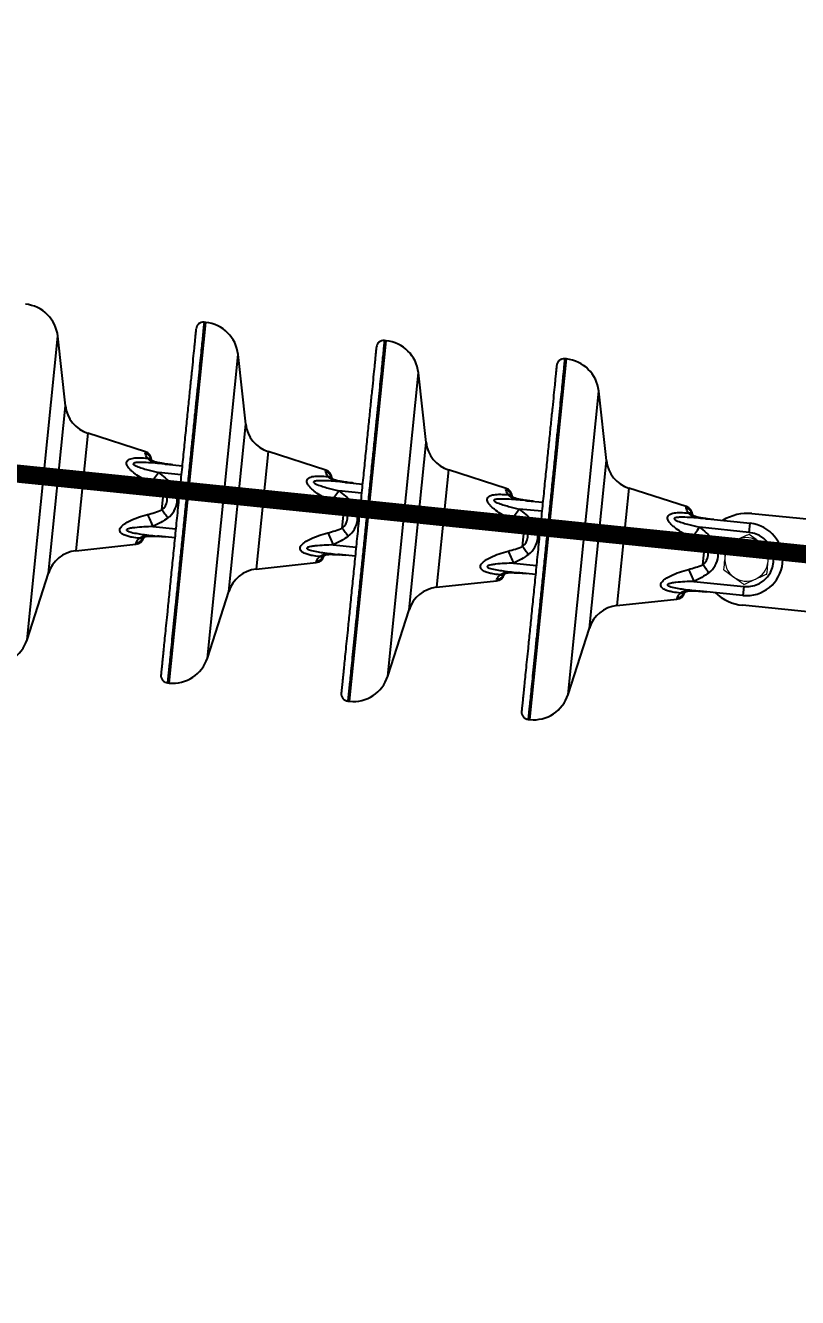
# Model space of a CAD drawing. Header units: millimetres. Extents: x -37020 to 35906, y -101 to 52234.
# Drawn here: x -0.035 to 0.391, y 319.549 to 320.251 of the extents above; entities that cross this region are included whole.
import ezdxf
from ezdxf import colors
from ezdxf.entities.mleader import LeaderData, LeaderLine
from ezdxf.math import Vec2, Vec3

# ---------------------------------------------------------------- set-up
doc = ezdxf.new("R2010")
doc.units = ezdxf.units.MM
doc.header["$PDMODE"] = 35
doc.header["$PDSIZE"] = 1
for name, color, linetype in [('Catenaria', 2, 'Continuous'), ('GE-Cotas', 1, 'Continuous'), ('REFERENCIAS', 1, 'Continuous')]:
    doc.layers.add(name, color=color, linetype=linetype)
doc.styles.add('Romans', font='romans.shx', dxfattribs={"width": 0.8})
doc.styles.get("Standard").update_dxf_attribs({"font": 'arial.ttf'})
doc.dimstyles.get("Standard").update_dxf_attribs({"dimtxt": 0.18, "dimasz": 0.18, "dimexe": 0.18, "dimexo": 0.0625, "dimgap": 0.09, "dimtad": 0, "dimtih": 1, "dimtoh": 1, "dimdec": 4, "dimzin": 0, "dimdsep": 46, "dimtxsty": 'Standard', "dimcen": 0.09, "dimadec": 0, "dimazin": 0, "dimtfac": 1, "dimtdec": 4, "dimtofl": 0, "dimtmove": 0, "dimatfit": 3, "dimfxl": 1, "dimtolj": 1, "dimtzin": 0, "dimarcsym": 0})

# ---------------------------------------------------------------- blocks, each defined once
blk = doc.blocks.new('A$C60C7134E')
at = {"layer": 'Catenaria', "color": 1}
for p, q in [((2.66978, -1.61333), (2.86844, -1.7359)), ((2.64311, -1.65657), (2.84176, -1.77913)), ((2.97659, -1.73359), (2.88822, -1.87683)), ((3.00156, -1.73038), (2.89654, -1.90059)), ((2.97659, -1.73359), (2.94997, -1.76149)), ((3.00235, -1.73087), (3.00156, -1.73038)), ((2.86332, -1.74496), (2.86594, -1.74071)), ((2.86594, -1.74071), (2.88614, -1.75317)), ((2.88681, -1.75946), (2.86332, -1.74496)), ((2.8869, -1.75353), (2.88312, -1.75131)), ((2.88668, -1.75338), (2.88351, -1.75154)), ((2.88691, -1.75351), (2.88616, -1.7531)), ((2.88691, -1.75352), (2.8869, -1.75353)), ((2.88879, -1.75461), (2.8869, -1.75353)), ((2.88882, -1.75457), (2.88691, -1.75351)), ((2.88882, -1.75456), (2.88691, -1.75351)), ((2.88882, -1.75457), (2.88879, -1.75461)), ((2.8995, -1.7548), (2.89918, -1.75532)), ((2.93089, -1.76601), (2.8995, -1.7548)), ((2.94997, -1.76149), (2.90121, -1.84053)), ((2.87834, -1.76559), (2.87274, -1.77467)), ((2.89669, -1.82145), (2.93089, -1.76601)), ((2.84756, -1.77049), (2.84494, -1.77475)), ((2.86514, -1.78721), (2.84494, -1.77475)), ((2.84756, -1.77049), (2.87106, -1.78499)), ((3.08667, -1.78289), (2.98165, -1.9531)), ((3.08746, -1.78338), (3.08667, -1.78289)), ((2.86212, -1.78535), (2.8658, -1.78772)), ((2.8658, -1.78772), (2.86579, -1.78774)), ((2.8658, -1.78772), (2.86762, -1.78894)), ((2.86762, -1.78894), (2.86759, -1.78897)), ((3.0617, -1.7861), (2.97332, -1.92934)), ((3.0617, -1.7861), (3.03508, -1.814)), ((2.87291, -1.7979), (2.87259, -1.79842)), ((2.87259, -1.79842), (2.89669, -1.82145)), ((2.96381, -1.80109), (2.97124, -1.80568)), ((2.972, -1.80604), (2.96822, -1.80381)), ((2.97192, -1.81197), (2.96119, -1.80535)), ((2.97202, -1.80602), (2.97127, -1.80561)), ((2.97201, -1.80603), (2.972, -1.80604)), ((2.9739, -1.80712), (2.972, -1.80604)), ((2.97392, -1.80708), (2.97201, -1.80602)), ((2.97393, -1.80707), (2.97201, -1.80602)), ((2.97392, -1.80708), (2.9739, -1.80712)), ((2.9846, -1.80731), (2.98428, -1.80783)), ((3.016, -1.81852), (2.9846, -1.80731)), ((2.96344, -1.8181), (2.95785, -1.82717)), ((3.03508, -1.814), (2.98631, -1.89303)), ((2.9818, -1.87396), (3.016, -1.81852)), ((2.94543, -1.83088), (2.95616, -1.8375)), ((2.95024, -1.83972), (2.94281, -1.83513)), ((2.94722, -1.83786), (2.95091, -1.84023)), ((3.1468, -1.83861), (3.05843, -1.98185)), ((3.17177, -1.8354), (3.06675, -2.00561)), ((3.1468, -1.83861), (3.12018, -1.86651)), ((3.17256, -1.83589), (3.17177, -1.8354)), ((2.90121, -1.84053), (2.88822, -1.87683)), ((2.95091, -1.84023), (2.9509, -1.84025)), ((2.95091, -1.84023), (2.95272, -1.84144)), ((2.95272, -1.84144), (2.9527, -1.84148)), ((2.95801, -1.85041), (2.95769, -1.85093)), ((2.95769, -1.85093), (2.9818, -1.87396)), ((3.05702, -1.86448), (3.04629, -1.85786)), ((3.04892, -1.8536), (3.05635, -1.85819)), ((3.05711, -1.85855), (3.05333, -1.85632)), ((3.05712, -1.85853), (3.05637, -1.85812)), ((3.05712, -1.85854), (3.05711, -1.85855)), ((3.059, -1.85963), (3.05711, -1.85855)), ((3.05903, -1.85959), (3.05712, -1.85853)), ((3.05903, -1.85958), (3.05712, -1.85853)), ((3.05903, -1.85959), (3.059, -1.85963)), ((3.06971, -1.85982), (3.06939, -1.86034)), ((3.1011, -1.87103), (3.06971, -1.85982)), ((3.12018, -1.86651), (3.07142, -1.94554)), ((3.04855, -1.87061), (3.04295, -1.87968)), ((3.0669, -1.92646), (3.1011, -1.87103)), ((3.03535, -1.89223), (3.02791, -1.88764)), ((3.03054, -1.88339), (3.04127, -1.89001)), ((2.98631, -1.89303), (2.97332, -1.92934)), ((3.03233, -1.89037), (3.03601, -1.89274)), ((3.03601, -1.89274), (3.036, -1.89276)), ((3.03601, -1.89274), (3.03783, -1.89395)), ((3.03783, -1.89395), (3.0378, -1.89399)), ((3.23191, -1.89112), (3.14353, -2.03436)), ((3.23191, -1.89112), (3.20528, -1.91902)), ((2.89654, -1.90059), (2.89734, -1.90108)), ((3.04312, -1.90292), (3.04279, -1.90344)), ((3.04279, -1.90344), (3.0669, -1.92646)), ((3.13402, -1.90611), (3.14145, -1.9107)), ((3.14221, -1.91106), (3.13843, -1.90883)), ((3.14213, -1.91698), (3.13139, -1.91036)), ((3.14222, -1.91104), (3.14147, -1.91063)), ((3.14222, -1.91104), (3.14221, -1.91106)), ((3.14411, -1.91214), (3.14221, -1.91106)), ((3.14413, -1.9121), (3.14222, -1.91104)), ((3.14414, -1.91209), (3.14222, -1.91104)), ((3.14413, -1.9121), (3.14411, -1.91214)), ((3.15481, -1.91233), (3.15449, -1.91285)), ((3.18621, -1.92354), (3.15481, -1.91233)), ((3.13365, -1.92312), (3.12806, -1.93219)), ((3.20528, -1.91902), (3.15652, -1.99805)), ((3.15201, -1.97897), (3.18621, -1.92354)), ((3.11564, -1.9359), (3.12637, -1.94252)), ((3.12045, -1.94474), (3.11302, -1.94015)), ((3.11743, -1.94287), (3.12112, -1.94525)), ((3.07142, -1.94554), (3.05843, -1.98185)), ((3.12112, -1.94525), (3.12111, -1.94527)), ((3.12112, -1.94525), (3.12293, -1.94646)), ((3.12293, -1.94646), (3.1229, -1.9465)), ((2.98165, -1.9531), (2.98244, -1.95359)), ((3.12822, -1.95543), (3.1279, -1.95594)), ((3.1279, -1.95594), (3.15201, -1.97897)), ((3.15652, -1.99805), (3.14353, -2.03436)), ((3.06675, -2.00561), (3.06755, -2.0061))]:
    blk.add_line(p, q, dxfattribs=at)
at = {"layer": 'Catenaria', "color": 1, "flags": 128}
for points in [[(2.87834, -1.76559), (2.87821, -1.76493), (2.87808, -1.76426), (2.87795, -1.76359), (2.87782, -1.76291), (2.87769, -1.76222), (2.87756, -1.76153), (2.87743, -1.76084), (2.87729, -1.76015)], [(2.88672, -1.76675), (2.88673, -1.76588), (2.88674, -1.76499), (2.88675, -1.76409), (2.88676, -1.76318), (2.88678, -1.76226), (2.88679, -1.76133), (2.8868, -1.7604), (2.88681, -1.75946)], [(2.87274, -1.77467), (2.87209, -1.77485), (2.87144, -1.77503), (2.87078, -1.77522), (2.87011, -1.77541), (2.86944, -1.7756), (2.86876, -1.77579), (2.86809, -1.77598), (2.86741, -1.77617)], [(2.87753, -1.78164), (2.87676, -1.78204), (2.87597, -1.78244), (2.87518, -1.78286), (2.87437, -1.78328), (2.87355, -1.7837), (2.87272, -1.78413), (2.87189, -1.78456), (2.87106, -1.78499)], [(2.96344, -1.8181), (2.96332, -1.81744), (2.96319, -1.81677), (2.96306, -1.8161), (2.96293, -1.81541), (2.9628, -1.81473), (2.96266, -1.81404), (2.96253, -1.81335), (2.9624, -1.81266)], [(2.97182, -1.81925), (2.97183, -1.81839), (2.97185, -1.8175), (2.97186, -1.8166), (2.97187, -1.81569), (2.97188, -1.81477), (2.97189, -1.81384), (2.9719, -1.8129), (2.97192, -1.81197)], [(2.95785, -1.82717), (2.9572, -1.82736), (2.95654, -1.82754), (2.95588, -1.82773), (2.95521, -1.82792), (2.95454, -1.82811), (2.95387, -1.8283), (2.95319, -1.82849), (2.95251, -1.82868)], [(2.96263, -1.83415), (2.96186, -1.83455), (2.96108, -1.83495), (2.96028, -1.83537), (2.95947, -1.83579), (2.95865, -1.83621), (2.95783, -1.83664), (2.957, -1.83707), (2.95616, -1.8375)], [(3.04855, -1.87061), (3.04842, -1.86995), (3.04829, -1.86928), (3.04816, -1.86861), (3.04803, -1.86792), (3.0479, -1.86724), (3.04777, -1.86655), (3.04764, -1.86586), (3.0475, -1.86517)], [(3.05693, -1.87176), (3.05694, -1.8709), (3.05695, -1.87001), (3.05696, -1.86911), (3.05697, -1.8682), (3.05699, -1.86728), (3.057, -1.86635), (3.05701, -1.86541), (3.05702, -1.86448)], [(3.04295, -1.87968), (3.0423, -1.87987), (3.04165, -1.88005), (3.04098, -1.88024), (3.04032, -1.88043), (3.03965, -1.88062), (3.03897, -1.88081), (3.0383, -1.881), (3.03762, -1.88119)], [(3.04774, -1.88666), (3.04697, -1.88705), (3.04618, -1.88746), (3.04539, -1.88788), (3.04458, -1.88829), (3.04376, -1.88872), (3.04293, -1.88915), (3.0421, -1.88958), (3.04127, -1.89001)], [(3.13365, -1.92312), (3.13353, -1.92246), (3.1334, -1.92179), (3.13327, -1.92111), (3.13314, -1.92043), (3.133, -1.91975), (3.13287, -1.91906), (3.13274, -1.91837), (3.13261, -1.91768)], [(3.14203, -1.92427), (3.14204, -1.9234), (3.14205, -1.92252), (3.14207, -1.92162), (3.14208, -1.92071), (3.14209, -1.91979), (3.1421, -1.91886), (3.14211, -1.91792), (3.14213, -1.91698)], [(3.12806, -1.93219), (3.12741, -1.93238), (3.12675, -1.93256), (3.12609, -1.93275), (3.12542, -1.93294), (3.12475, -1.93313), (3.12408, -1.93332), (3.1234, -1.93351), (3.12272, -1.9337)], [(3.13284, -1.93917), (3.13207, -1.93956), (3.13129, -1.93997), (3.13049, -1.94038), (3.12968, -1.9408), (3.12886, -1.94123), (3.12804, -1.94166), (3.12721, -1.94208), (3.12637, -1.94252)]]:
    blk.add_lwpolyline(points, dxfattribs=at)
at = {"layer": 'Catenaria', "color": 1}
for centre, radius, start, end in [((2.99106, -1.7474), 0.02, 58.32575, 136.33898), ((2.85544, -1.75773), 0.02, 58.32575, 238.32575), ((2.8551, -1.75752), 0.0254, 20.2691, 58.32575), ((2.85544, -1.75773), 0.015, 58.32575, 238.32575), ((2.88822, -1.74982), 0.00394, 238.18859, 250.44012), ((2.89782, -1.75951), 0.005, 70.34134, 136.75855), ((2.87971, -1.7727), 0.01278, 100.88824, 195.76326), ((2.89441, -1.75941), 0.00318, 51.32997, 104.82166), ((2.89746, -1.75998), 0.00497, 69.7844, 125.47324), ((2.93695, -1.74906), 0.018, 250.34134, 316.33898), ((2.87971, -1.7727), 0.00724, 100.88824, 195.76326), ((2.8551, -1.75752), 0.0254, 238.32575, 276.38241), ((3.07617, -1.79991), 0.02, 58.32575, 136.33898), ((2.86298, -1.79069), 0.00409, 46.43794, 58.23636), ((2.87604, -1.7948), 0.005, 160.66389, 226.31017), ((2.87442, -1.7918), 0.00318, 191.84876, 245.38464), ((2.8763, -1.79427), 0.00497, 170.60077, 226.87706), ((2.97332, -1.80233), 0.00394, 238.18859, 250.44012), ((2.97951, -1.81192), 0.00318, 51.33733, 104.8143), ((2.98292, -1.81202), 0.005, 70.34134, 136.75855), ((2.98256, -1.81249), 0.00497, 69.77946, 125.47073), ((2.96481, -1.82521), 0.01278, 100.88824, 195.76326), ((2.96481, -1.82521), 0.00724, 100.88824, 195.76326), ((3.02205, -1.80157), 0.018, 250.34134, 316.33898), ((2.88426, -1.83446), 0.018, 340.31253, 46.31017), ((3.16127, -1.85242), 0.02, 58.32575, 136.33898), ((2.94809, -1.8432), 0.00409, 46.43794, 58.23636), ((2.96114, -1.84731), 0.005, 160.66389, 226.31017), ((2.95952, -1.84431), 0.00318, 191.85611, 245.37729), ((2.96141, -1.84678), 0.00497, 170.60326, 226.882), ((3.05843, -1.85483), 0.00395, 238.19079, 250.43114), ((3.06802, -1.86453), 0.005, 70.34134, 136.75855), ((3.06767, -1.865), 0.00497, 69.78429, 125.4659), ((3.04992, -1.87772), 0.01278, 100.88824, 195.76326), ((3.06461, -1.86443), 0.00318, 51.3321, 104.81308), ((3.10716, -1.85408), 0.018, 250.34134, 316.33898), ((2.96936, -1.88697), 0.018, 340.31253, 46.31017), ((3.04992, -1.87772), 0.00724, 100.88824, 195.76326), ((2.90705, -1.88357), 0.02, 160.31253, 238.32575), ((3.24638, -1.90493), 0.02, 58.32575, 136.33898), ((3.03319, -1.89571), 0.0041, 46.44688, 58.2342), ((3.04625, -1.89982), 0.005, 160.66389, 226.31017), ((3.04463, -1.89682), 0.00318, 191.85734, 245.3825), ((3.04651, -1.89929), 0.00497, 170.58732, 226.89052), ((3.14353, -1.90734), 0.00395, 238.19743, 250.43128), ((3.14972, -1.91694), 0.00318, 51.34367, 104.8015), ((3.15313, -1.91703), 0.005, 70.34134, 136.75855), ((3.15277, -1.91751), 0.00497, 69.7844, 125.47324), ((3.13502, -1.93023), 0.01278, 100.88824, 195.76326), ((3.13502, -1.93023), 0.00724, 100.88824, 195.76326), ((3.19226, -1.90659), 0.018, 250.34134, 316.33898), ((2.99215, -1.93608), 0.02, 160.31253, 238.32575), ((3.05447, -1.93948), 0.018, 340.31253, 46.31017), ((3.11829, -1.94822), 0.0041, 46.44695, 58.22735), ((3.13135, -1.95233), 0.005, 160.66389, 226.31017), ((3.12973, -1.94933), 0.00318, 191.86898, 245.37086), ((3.13162, -1.9518), 0.00497, 170.60077, 226.87706), ((3.13957, -1.99199), 0.018, 340.31253, 46.31017), ((3.07726, -1.98859), 0.02, 160.31253, 238.32575), ((3.16236, -2.0411), 0.02, 160.31253, 238.32575)]:
    blk.add_arc(centre, radius, start, end, dxfattribs=at)
at = {"layer": 'Catenaria', "color": 1, "linetype": 'Continuous', "lineweight": 15}
for start, end in [(88.32575, 148.32575), (28.32575, 88.32575), (148.32575, 208.32575), (328.32575, 28.32575), (208.32575, 268.32575), (268.32575, 328.32575)]:
    blk.add_arc((2.85544, -1.75773), 0.012, start, end, dxfattribs=at)
at = {"layer": 'Catenaria', "color": 1}
for points, knots in [([(2.94984, -1.81597), (2.95156, -1.81319), (2.955, -1.80762), (2.96011, -1.79934), (2.96511, -1.79123), (2.96997, -1.78335), (2.97464, -1.77579), (2.97906, -1.76862), (2.98321, -1.7619), (2.98703, -1.7557), (2.9905, -1.75008), (2.99357, -1.7451), (2.99623, -1.7408), (2.99843, -1.73722), (3.00018, -1.7344), (3.00142, -1.73238), (3.00221, -1.73111), (3.0023, -1.73095), (3.00235, -1.73087)], [0, 0, 0, 0, 0.062501, 0.125002, 0.187502, 0.249998, 0.312502, 0.375001, 0.4375, 0.500002, 0.5625, 0.625, 0.687499, 0.75, 0.812501, 0.875, 0.9375, 1, 1, 1, 1]), ([(3.00373, -1.73639), (3.00393, -1.73596), (3.00435, -1.73503), (3.0043, -1.7337), (3.00396, -1.73266), (3.00342, -1.7317), (3.00277, -1.7312), (3.00235, -1.73087)], [0, 0, 0, 0, 0.225819, 0.480962, 0.61455, 0.747712, 1, 1, 1, 1]), ([(2.90289, -1.89983), (2.90292, -1.89978), (2.90298, -1.89969), (2.90338, -1.89904), (2.90391, -1.89818), (2.90453, -1.89717), (2.90522, -1.89606), (2.90595, -1.89487), (2.90676, -1.89356), (2.90762, -1.89216), (2.90914, -1.8897), (2.91155, -1.88579), (2.9152, -1.87987), (2.91939, -1.87309), (2.92406, -1.86552), (2.92913, -1.85729), (2.93455, -1.84852), (2.94023, -1.83931), (2.94609, -1.82981), (2.95206, -1.82014), (2.95804, -1.81044), (2.96396, -1.80085), (2.96972, -1.79151), (2.97526, -1.78253), (2.98049, -1.77406), (2.98493, -1.76686), (2.98864, -1.76085), (2.9917, -1.75589), (2.9944, -1.75151), (2.99635, -1.74835), (2.99769, -1.74618), (2.99863, -1.74466), (2.99961, -1.74307), (3.00059, -1.74148), (3.00153, -1.73995), (3.00238, -1.73858), (3.00309, -1.73743), (3.00362, -1.73658), (3.00369, -1.73645), (3.00373, -1.73639)], [0, 0, 0, 0, 0.024016, 0.045698, 0.06504, 0.082041, 0.096699, 0.11173, 0.125156, 0.138769, 0.152574, 0.190147, 0.227898, 0.26563, 0.303377, 0.341131, 0.378865, 0.416606, 0.454362, 0.492102, 0.529836, 0.567591, 0.60534, 0.64307, 0.680819, 0.718572, 0.746883, 0.77519, 0.803453, 0.830291, 0.842957, 0.855124, 0.86929, 0.88744, 0.904839, 0.924797, 0.947314, 0.972383, 1, 1, 1, 1]), ([(2.88681, -1.75946), (2.88834, -1.76013), (2.89139, -1.76149), (2.89526, -1.76303), (2.89803, -1.76394), (2.89944, -1.76426), (2.90013, -1.76432), (2.90049, -1.76429), (2.90067, -1.76422), (2.90078, -1.7641), (2.90081, -1.76397), (2.90077, -1.76375), (2.90045, -1.76318), (2.89915, -1.76192), (2.89685, -1.76016), (2.89236, -1.75706), (2.88873, -1.75479), (2.88614, -1.75317)], [0, 0, 0, 0, 0.146855, 0.294048, 0.367534, 0.404325, 0.422753, 0.430626, 0.438572, 0.443357, 0.44813, 0.454921, 0.467686, 0.512512, 0.62008, 0.728855, 1, 1, 1, 1]), ([(2.89639, -1.75692), (2.89591, -1.75702), (2.89495, -1.75721), (2.89301, -1.75676), (2.89091, -1.75581), (2.88949, -1.75501), (2.88879, -1.75461)], [0, 0, 0, 0, 0.230014, 0.460686, 0.736514, 1, 1, 1, 1]), ([(2.8936, -1.75633), (2.89356, -1.75634), (2.89349, -1.75636), (2.89318, -1.75636), (2.89268, -1.75628), (2.89192, -1.75607), (2.89097, -1.75568), (2.88991, -1.75516), (2.88918, -1.75476), (2.88882, -1.75457)], [0, 0, 0, 0, 0.157039, 0.292415, 0.409982, 0.540033, 0.685607, 0.845057, 1, 1, 1, 1]), ([(2.87729, -1.76015), (2.87886, -1.75992), (2.88202, -1.75945), (2.88521, -1.75946), (2.88681, -1.75946)], [0, 0, 0, 0, 0.497098, 1, 1, 1, 1]), ([(2.89639, -1.75692), (2.89756, -1.75766), (2.89944, -1.75886), (2.90175, -1.76069), (2.90314, -1.76211), (2.904, -1.76336), (2.9044, -1.76437), (2.90439, -1.7652), (2.9041, -1.76592), (2.90365, -1.76642), (2.90259, -1.7671), (2.90143, -1.76745), (2.89939, -1.76781), (2.89636, -1.76796), (2.89179, -1.76764), (2.88841, -1.76704), (2.88672, -1.76675)], [0, 0, 0, 0, 0.134131, 0.216999, 0.299612, 0.343776, 0.387732, 0.429923, 0.446775, 0.483548, 0.505144, 0.577857, 0.594546, 0.69499, 0.847278, 1, 1, 1, 1]), ([(2.8946, -1.75598), (2.89461, -1.75598), (2.89464, -1.75596), (2.89445, -1.75605), (2.89412, -1.75617), (2.89375, -1.75628), (2.89359, -1.75633)], [0, 0, 0, 0, 0.072026, 0.366034, 0.713183, 1, 1, 1, 1]), ([(2.89918, -1.75532), (2.8989, -1.75559), (2.89841, -1.75608), (2.89702, -1.75666), (2.89639, -1.75692)], [0, 0, 0, 0, 0.547145, 1, 1, 1, 1]), ([(2.88672, -1.76675), (2.88533, -1.76649), (2.88256, -1.76597), (2.87975, -1.76572), (2.87834, -1.76559)], [0, 0, 0, 0, 0.499185, 1, 1, 1, 1]), ([(2.87274, -1.77467), (2.87348, -1.77586), (2.87497, -1.77826), (2.87667, -1.78051), (2.87753, -1.78164)], [0, 0, 0, 0, 0.498769, 1, 1, 1, 1]), ([(2.87106, -1.78499), (2.87034, -1.78357), (2.86891, -1.78072), (2.86791, -1.77769), (2.86741, -1.77617)], [0, 0, 0, 0, 0.497897, 1, 1, 1, 1]), ([(2.87753, -1.78164), (2.878, -1.78226), (2.87933, -1.78402), (2.88138, -1.78703), (2.88312, -1.79012), (2.88423, -1.79266), (2.88482, -1.79459), (2.88499, -1.79627), (2.88469, -1.79736), (2.88418, -1.79806), (2.88358, -1.79839), (2.88265, -1.79859), (2.88154, -1.79855), (2.87948, -1.79804), (2.87663, -1.79681), (2.87433, -1.79543), (2.87309, -1.79469)], [0, 0, 0, 0, 0.069456, 0.19624, 0.322717, 0.383476, 0.443991, 0.506117, 0.543534, 0.566285, 0.610442, 0.628788, 0.683444, 0.738423, 0.859922, 1, 1, 1, 1]), ([(2.86212, -1.78536), (2.86244, -1.78555), (2.86368, -1.78631), (2.86488, -1.78715), (2.86577, -1.78777)], [0, 0, 0, 0, 0.255946, 1, 1, 1, 1]), ([(2.86514, -1.78721), (2.86797, -1.78894), (2.87221, -1.79152), (2.87728, -1.79421), (2.87969, -1.79526), (2.88078, -1.79552), (2.88117, -1.79555), (2.8814, -1.79546), (2.88149, -1.79536), (2.88153, -1.79521), (2.88149, -1.79497), (2.88118, -1.7943), (2.88004, -1.79294), (2.87813, -1.79104), (2.87501, -1.78825), (2.87262, -1.78627), (2.87106, -1.78499)], [0, 0, 0, 0, 0.293837, 0.440818, 0.514451, 0.530744, 0.54721, 0.552656, 0.558173, 0.563007, 0.569977, 0.583327, 0.63138, 0.726335, 0.82215, 1, 1, 1, 1]), ([(2.86579, -1.78774), (2.86621, -1.78803), (2.86681, -1.78844), (2.86741, -1.78885), (2.86759, -1.78898)], [0, 0, 0, 0, 0.700334, 1, 1, 1, 1]), ([(2.86759, -1.78898), (2.86765, -1.78901), (2.86809, -1.78931), (2.86885, -1.78986), (2.86979, -1.7906), (2.87051, -1.79127), (2.871, -1.79184), (2.87121, -1.79218), (2.8713, -1.7924), (2.8713, -1.79244), (2.8713, -1.79246)], [0, 0, 0, 0, 0.02585, 0.202288, 0.354335, 0.500094, 0.636098, 0.761281, 0.89458, 1, 1, 1, 1]), ([(2.86762, -1.78894), (2.86844, -1.78949), (2.86991, -1.79048), (2.87179, -1.7921), (2.87282, -1.79352), (2.87302, -1.79437), (2.87309, -1.79469)], [0, 0, 0, 0, 0.326847, 0.583434, 0.841954, 1, 1, 1, 1]), ([(2.98799, -1.95234), (2.98802, -1.95229), (2.98808, -1.9522), (2.98848, -1.95155), (2.98901, -1.95069), (2.98964, -1.94968), (2.99032, -1.94857), (2.99105, -1.94738), (2.99186, -1.94607), (2.99273, -1.94466), (2.99424, -1.94221), (2.99666, -1.9383), (3.00031, -1.93238), (3.0045, -1.92559), (3.00916, -1.91803), (3.01424, -1.9098), (3.01965, -1.90103), (3.02533, -1.89182), (3.0312, -1.88232), (3.03716, -1.87265), (3.04315, -1.86295), (3.04906, -1.85336), (3.05483, -1.84402), (3.06036, -1.83504), (3.06559, -1.82657), (3.07003, -1.81937), (3.07374, -1.81336), (3.0768, -1.8084), (3.07951, -1.80402), (3.08145, -1.80086), (3.08279, -1.79869), (3.08373, -1.79717), (3.08472, -1.79557), (3.0857, -1.79399), (3.08664, -1.79246), (3.08748, -1.79109), (3.08819, -1.78994), (3.08872, -1.78909), (3.0888, -1.78896), (3.08883, -1.7889)], [0, 0, 0, 0, 0.024016, 0.045698, 0.06504, 0.082041, 0.096699, 0.11173, 0.125156, 0.138769, 0.152574, 0.190147, 0.227898, 0.26563, 0.303377, 0.341131, 0.378865, 0.416606, 0.454362, 0.492102, 0.529836, 0.567591, 0.60534, 0.64307, 0.680819, 0.718572, 0.746883, 0.77519, 0.803453, 0.830291, 0.842957, 0.855124, 0.86929, 0.88744, 0.904839, 0.924797, 0.947314, 0.972383, 1, 1, 1, 1]), ([(3.03495, -1.86848), (3.03667, -1.8657), (3.0401, -1.86013), (3.04521, -1.85185), (3.05022, -1.84374), (3.05508, -1.83586), (3.05974, -1.8283), (3.06417, -1.82113), (3.06831, -1.81441), (3.07214, -1.80821), (3.0756, -1.80259), (3.07868, -1.79761), (3.08133, -1.79331), (3.08354, -1.78973), (3.08528, -1.78691), (3.08653, -1.78489), (3.08731, -1.78362), (3.08741, -1.78346), (3.08746, -1.78338)], [0, 0, 0, 0, 0.062501, 0.125002, 0.187502, 0.249998, 0.312502, 0.375001, 0.4375, 0.500002, 0.5625, 0.625, 0.687499, 0.75, 0.812501, 0.875, 0.9375, 1, 1, 1, 1]), ([(3.08883, -1.7889), (3.08903, -1.78847), (3.08945, -1.78754), (3.0894, -1.7862), (3.08906, -1.78517), (3.08852, -1.78421), (3.08788, -1.78371), (3.08746, -1.78338)], [0, 0, 0, 0, 0.225819, 0.480962, 0.61455, 0.747712, 1, 1, 1, 1]), ([(2.8713, -1.79246), (2.87134, -1.79267), (2.87141, -1.79308), (2.87144, -1.79346), (2.87144, -1.7935), (2.87144, -1.79352)], [0, 0, 0, 0, 0.376678, 0.729239, 1, 1, 1, 1]), ([(2.87309, -1.79469), (2.87314, -1.79537), (2.87324, -1.79687), (2.87302, -1.79753), (2.87291, -1.7979)], [0, 0, 0, 0, 0.452887, 1, 1, 1, 1]), ([(2.97192, -1.81197), (2.97344, -1.81264), (2.97649, -1.81399), (2.98037, -1.81554), (2.98314, -1.81644), (2.98455, -1.81677), (2.98524, -1.81683), (2.98559, -1.8168), (2.98578, -1.81673), (2.98588, -1.81661), (2.98592, -1.81648), (2.98587, -1.81626), (2.98555, -1.81569), (2.98425, -1.81443), (2.98195, -1.81267), (2.97747, -1.80956), (2.97384, -1.8073), (2.97124, -1.80568)], [0, 0, 0, 0, 0.146869, 0.294047, 0.367547, 0.404338, 0.422754, 0.430628, 0.438573, 0.443358, 0.448131, 0.454922, 0.467687, 0.512513, 0.620081, 0.728856, 1, 1, 1, 1]), ([(2.9815, -1.80943), (2.98266, -1.81017), (2.98454, -1.81137), (2.98686, -1.8132), (2.98824, -1.81462), (2.9891, -1.81586), (2.9895, -1.81688), (2.9895, -1.81771), (2.9892, -1.81843), (2.98875, -1.81893), (2.9877, -1.81961), (2.98654, -1.81996), (2.9845, -1.82032), (2.98147, -1.82047), (2.9769, -1.82015), (2.97352, -1.81955), (2.97182, -1.81925)], [0, 0, 0, 0, 0.134143, 0.216999, 0.299612, 0.343776, 0.387732, 0.429922, 0.446774, 0.483547, 0.505143, 0.577856, 0.594535, 0.694979, 0.847278, 1, 1, 1, 1]), ([(2.9815, -1.80943), (2.98102, -1.80953), (2.98006, -1.80972), (2.97812, -1.80927), (2.97602, -1.80832), (2.97459, -1.80751), (2.9739, -1.80712)], [0, 0, 0, 0, 0.230026, 0.46071, 0.736552, 1, 1, 1, 1]), ([(2.9787, -1.80884), (2.97867, -1.80885), (2.9786, -1.80886), (2.97829, -1.80887), (2.97778, -1.80879), (2.97703, -1.80858), (2.97608, -1.80819), (2.97501, -1.80767), (2.97428, -1.80727), (2.97392, -1.80708)], [0, 0, 0, 0, 0.157038, 0.292413, 0.409979, 0.54003, 0.685551, 0.845058, 1, 1, 1, 1]), ([(2.97971, -1.80849), (2.97971, -1.80849), (2.97974, -1.80847), (2.97956, -1.80856), (2.97922, -1.80868), (2.97886, -1.80879), (2.9787, -1.80884)], [0, 0, 0, 0, 0.072026, 0.366034, 0.713183, 1, 1, 1, 1]), ([(2.98428, -1.80783), (2.98401, -1.8081), (2.98351, -1.80859), (2.98213, -1.80917), (2.9815, -1.80943)], [0, 0, 0, 0, 0.547149, 1, 1, 1, 1]), ([(2.89734, -1.90108), (2.89738, -1.901), (2.89748, -1.90084), (2.89827, -1.89957), (2.89951, -1.89755), (2.90125, -1.89473), (2.90346, -1.89115), (2.90611, -1.88685), (2.90919, -1.88187), (2.91266, -1.87625), (2.91648, -1.87005), (2.92063, -1.86333), (2.92505, -1.85616), (2.92972, -1.84859), (2.93458, -1.84072), (2.93958, -1.8326), (2.94469, -1.82433), (2.94813, -1.81876), (2.94984, -1.81597)], [0, 0, 0, 0, 0.0625, 0.125, 0.187501, 0.25, 0.312501, 0.375, 0.4375, 0.500002, 0.5625, 0.624999, 0.687503, 0.750001, 0.812503, 0.874998, 0.937499, 1, 1, 1, 1]), ([(2.9624, -1.81266), (2.96397, -1.81243), (2.96712, -1.81196), (2.97031, -1.81197), (2.97192, -1.81197)], [0, 0, 0, 0, 0.497098, 1, 1, 1, 1]), ([(2.97182, -1.81925), (2.97044, -1.819), (2.96766, -1.81848), (2.96485, -1.81823), (2.96344, -1.8181)], [0, 0, 0, 0, 0.499185, 1, 1, 1, 1]), ([(2.95616, -1.8375), (2.95545, -1.83608), (2.95402, -1.83323), (2.95302, -1.8302), (2.95251, -1.82868)], [0, 0, 0, 0, 0.497897, 1, 1, 1, 1]), ([(2.95785, -1.82717), (2.95859, -1.82837), (2.96007, -1.83077), (2.96178, -1.83302), (2.96263, -1.83415)], [0, 0, 0, 0, 0.498769, 1, 1, 1, 1]), ([(2.94723, -1.83786), (2.94754, -1.83806), (2.94879, -1.83882), (2.94999, -1.83966), (2.95088, -1.84028)], [0, 0, 0, 0, 0.255946, 1, 1, 1, 1]), ([(2.95024, -1.83972), (2.95307, -1.84144), (2.95732, -1.84403), (2.96238, -1.84672), (2.9648, -1.84777), (2.96588, -1.84803), (2.96628, -1.84806), (2.96651, -1.84797), (2.9666, -1.84787), (2.96663, -1.84772), (2.9666, -1.84747), (2.96628, -1.84681), (2.96515, -1.84545), (2.96323, -1.84355), (2.96012, -1.84076), (2.95772, -1.83878), (2.95616, -1.8375)], [0, 0, 0, 0, 0.293836, 0.440817, 0.51445, 0.530742, 0.547208, 0.552655, 0.558171, 0.563005, 0.569967, 0.583329, 0.631381, 0.726336, 0.822151, 1, 1, 1, 1]), ([(2.96263, -1.83415), (2.9631, -1.83477), (2.96443, -1.83653), (2.96648, -1.83954), (2.96822, -1.84263), (2.96933, -1.84517), (2.96992, -1.8471), (2.97009, -1.84878), (2.96979, -1.84987), (2.96929, -1.85057), (2.96868, -1.8509), (2.96775, -1.8511), (2.96664, -1.85106), (2.96459, -1.85055), (2.96174, -1.84932), (2.95943, -1.84794), (2.9582, -1.8472)], [0, 0, 0, 0, 0.069455, 0.196239, 0.322716, 0.383486, 0.44399, 0.506115, 0.543535, 0.566287, 0.610444, 0.62879, 0.683445, 0.738425, 0.859922, 1, 1, 1, 1]), ([(3.12005, -1.92099), (3.12177, -1.91821), (3.12521, -1.91264), (3.13031, -1.90436), (3.13532, -1.89625), (3.14018, -1.88837), (3.14485, -1.88081), (3.14927, -1.87363), (3.15342, -1.86692), (3.15724, -1.86072), (3.16071, -1.8551), (3.16378, -1.85012), (3.16644, -1.84582), (3.16864, -1.84224), (3.17038, -1.83942), (3.17163, -1.8374), (3.17242, -1.83612), (3.17251, -1.83597), (3.17256, -1.83589)], [0, 0, 0, 0, 0.062501, 0.125002, 0.187502, 0.249998, 0.312502, 0.375001, 0.4375, 0.500002, 0.5625, 0.625, 0.687499, 0.75, 0.812501, 0.875, 0.9375, 1, 1, 1, 1]), ([(3.17394, -1.84141), (3.17414, -1.84097), (3.17456, -1.84005), (3.17451, -1.83871), (3.17417, -1.83768), (3.17363, -1.83672), (3.17298, -1.83622), (3.17256, -1.83589)], [0, 0, 0, 0, 0.2258132, 0.4809085, 0.6144932, 0.7477184, 1, 1, 1, 1]), ([(2.9509, -1.84025), (2.95132, -1.84054), (2.95192, -1.84094), (2.95251, -1.84136), (2.95269, -1.84149)], [0, 0, 0, 0, 0.700334, 1, 1, 1, 1]), ([(2.9527, -1.84149), (2.95275, -1.84152), (2.95319, -1.84182), (2.95395, -1.84237), (2.9549, -1.84311), (2.95562, -1.84378), (2.9561, -1.84435), (2.95631, -1.84469), (2.9564, -1.84491), (2.9564, -1.84495), (2.9564, -1.84497)], [0, 0, 0, 0, 0.025849, 0.202344, 0.354388, 0.500095, 0.636096, 0.761278, 0.894586, 1, 1, 1, 1]), ([(2.95272, -1.84144), (2.95355, -1.842), (2.95502, -1.84299), (2.9569, -1.84461), (2.95792, -1.84603), (2.95812, -1.84688), (2.9582, -1.8472)], [0, 0, 0, 0, 0.326811, 0.583412, 0.841945, 1, 1, 1, 1]), ([(2.95641, -1.84497), (2.95645, -1.84518), (2.95651, -1.84558), (2.95655, -1.84597), (2.95655, -1.84601), (2.95655, -1.84603)], [0, 0, 0, 0, 0.376665, 0.729249, 1, 1, 1, 1]), ([(3.0731, -2.00485), (3.07313, -2.0048), (3.07319, -2.0047), (3.07359, -2.00406), (3.07412, -2.0032), (3.07474, -2.00219), (3.07543, -2.00107), (3.07616, -1.99989), (3.07697, -1.99858), (3.07783, -1.99717), (3.07935, -1.99472), (3.08176, -1.99081), (3.08541, -1.98489), (3.0896, -1.9781), (3.09427, -1.97054), (3.09934, -1.96231), (3.10476, -1.95353), (3.11044, -1.94433), (3.1163, -1.93482), (3.12227, -1.92516), (3.12825, -1.91546), (3.13417, -1.90587), (3.13993, -1.89652), (3.14547, -1.88755), (3.1507, -1.87908), (3.15514, -1.87188), (3.15885, -1.86587), (3.16191, -1.86091), (3.16461, -1.85653), (3.16656, -1.85337), (3.1679, -1.8512), (3.16884, -1.84968), (3.16982, -1.84808), (3.1708, -1.84649), (3.17174, -1.84497), (3.17259, -1.8436), (3.1733, -1.84245), (3.17382, -1.84159), (3.1739, -1.84147), (3.17394, -1.84141)], [0, 0, 0, 0, 0.024016, 0.045698, 0.06504, 0.082041, 0.096699, 0.11173, 0.125156, 0.138769, 0.152574, 0.190147, 0.227898, 0.26563, 0.303377, 0.341131, 0.378865, 0.416606, 0.454362, 0.492102, 0.529836, 0.567591, 0.60534, 0.64307, 0.680819, 0.718572, 0.746883, 0.77519, 0.803453, 0.830291, 0.842957, 0.855124, 0.86929, 0.88744, 0.904839, 0.924797, 0.947314, 0.972383, 1, 1, 1, 1]), ([(2.9582, -1.8472), (2.95824, -1.84788), (2.95834, -1.84938), (2.95813, -1.85004), (2.95801, -1.85041)], [0, 0, 0, 0, 0.452884, 1, 1, 1, 1]), ([(3.05702, -1.86448), (3.05855, -1.86515), (3.0616, -1.8665), (3.06547, -1.86804), (3.06824, -1.86895), (3.06965, -1.86928), (3.07034, -1.86934), (3.07069, -1.86931), (3.07088, -1.86924), (3.07099, -1.86912), (3.07102, -1.86899), (3.07098, -1.86877), (3.07065, -1.8682), (3.06936, -1.86694), (3.06706, -1.86518), (3.06257, -1.86207), (3.05894, -1.8598), (3.05635, -1.85819)], [0, 0, 0, 0, 0.146867, 0.294044, 0.367543, 0.404333, 0.422761, 0.430635, 0.43858, 0.443363, 0.448136, 0.454927, 0.467691, 0.512504, 0.620085, 0.728859, 1, 1, 1, 1]), ([(3.0666, -1.86194), (3.06612, -1.86204), (3.06516, -1.86223), (3.06322, -1.86177), (3.06112, -1.86083), (3.0597, -1.86002), (3.059, -1.85963)], [0, 0, 0, 0, 0.230049, 0.460726, 0.73656, 1, 1, 1, 1]), ([(3.06381, -1.86134), (3.06377, -1.86135), (3.0637, -1.86137), (3.06339, -1.86138), (3.06288, -1.8613), (3.06213, -1.86109), (3.06118, -1.8607), (3.06012, -1.86018), (3.05939, -1.85978), (3.05903, -1.85959)], [0, 0, 0, 0, 0.157037, 0.29241, 0.409975, 0.539982, 0.685554, 0.845059, 1, 1, 1, 1]), ([(3.0475, -1.86517), (3.04907, -1.86494), (3.05223, -1.86447), (3.05542, -1.86447), (3.05702, -1.86448)], [0, 0, 0, 0, 0.497098, 1, 1, 1, 1]), ([(3.0666, -1.86194), (3.06777, -1.86268), (3.06965, -1.86388), (3.07196, -1.86571), (3.07335, -1.86713), (3.0742, -1.86837), (3.07461, -1.86939), (3.0746, -1.87022), (3.0743, -1.87093), (3.07386, -1.87144), (3.0728, -1.87212), (3.07164, -1.87247), (3.0696, -1.87283), (3.06657, -1.87298), (3.062, -1.87266), (3.05862, -1.87206), (3.05693, -1.87176)], [0, 0, 0, 0, 0.134133, 0.217003, 0.299606, 0.343771, 0.387728, 0.429919, 0.446772, 0.483543, 0.505145, 0.577859, 0.594538, 0.694985, 0.847275, 1, 1, 1, 1]), ([(3.06481, -1.861), (3.06482, -1.861), (3.06485, -1.86098), (3.06466, -1.86107), (3.06432, -1.86119), (3.06396, -1.8613), (3.0638, -1.86135)], [0, 0, 0, 0, 0.07203, 0.366056, 0.713225, 1, 1, 1, 1]), ([(3.06939, -1.86034), (3.06911, -1.8606), (3.06861, -1.86109), (3.06723, -1.86168), (3.0666, -1.86194)], [0, 0, 0, 0, 0.547145, 1, 1, 1, 1]), ([(2.98244, -1.95359), (2.98249, -1.95351), (2.98259, -1.95335), (2.98337, -1.95208), (2.98462, -1.95006), (2.98636, -1.94724), (2.98857, -1.94366), (2.99122, -1.93936), (2.99429, -1.93438), (2.99776, -1.92876), (3.00158, -1.92256), (3.00573, -1.91584), (3.01016, -1.90867), (3.01482, -1.9011), (3.01968, -1.89323), (3.02469, -1.88511), (3.02979, -1.87684), (3.03323, -1.87127), (3.03495, -1.86848)], [0, 0, 0, 0, 0.0625, 0.125, 0.187501, 0.25, 0.312501, 0.375, 0.4375, 0.500002, 0.5625, 0.624999, 0.687503, 0.750001, 0.812503, 0.874998, 0.937499, 1, 1, 1, 1]), ([(3.05693, -1.87176), (3.05554, -1.87151), (3.05277, -1.87099), (3.04996, -1.87074), (3.04855, -1.87061)], [0, 0, 0, 0, 0.499236, 1, 1, 1, 1]), ([(3.04127, -1.89001), (3.04055, -1.88859), (3.03912, -1.88574), (3.03812, -1.88271), (3.03762, -1.88119)], [0, 0, 0, 0, 0.497897, 1, 1, 1, 1]), ([(3.04295, -1.87968), (3.04369, -1.88088), (3.04518, -1.88328), (3.04688, -1.88553), (3.04774, -1.88666)], [0, 0, 0, 0, 0.498718, 1, 1, 1, 1]), ([(3.04774, -1.88666), (3.04821, -1.88728), (3.04954, -1.88904), (3.05159, -1.89205), (3.05333, -1.89514), (3.05444, -1.89768), (3.05503, -1.8996), (3.0552, -1.90129), (3.0549, -1.90238), (3.05439, -1.90308), (3.05379, -1.90341), (3.05286, -1.90361), (3.05175, -1.90357), (3.04969, -1.90306), (3.04684, -1.90183), (3.04454, -1.90045), (3.0433, -1.89971)], [0, 0, 0, 0, 0.069444, 0.19623, 0.32271, 0.383481, 0.443986, 0.506113, 0.543534, 0.566286, 0.610448, 0.628794, 0.683451, 0.738432, 0.859932, 1, 1, 1, 1]), ([(3.03233, -1.89037), (3.03265, -1.89057), (3.03389, -1.89133), (3.03509, -1.89217), (3.03598, -1.89279)], [0, 0, 0, 0, 0.255946, 1, 1, 1, 1]), ([(3.03535, -1.89223), (3.03818, -1.89395), (3.04242, -1.89654), (3.04749, -1.89922), (3.0499, -1.90028), (3.05099, -1.90054), (3.05138, -1.90057), (3.05161, -1.90048), (3.0517, -1.90038), (3.05174, -1.90023), (3.0517, -1.89998), (3.05139, -1.89932), (3.05025, -1.89796), (3.04834, -1.89606), (3.04522, -1.89326), (3.04283, -1.89129), (3.04127, -1.89001)], [0, 0, 0, 0, 0.293834, 0.440814, 0.514447, 0.530752, 0.547217, 0.552657, 0.558173, 0.563008, 0.56997, 0.583331, 0.631384, 0.726338, 0.822152, 1, 1, 1, 1]), ([(3.036, -1.89276), (3.03642, -1.89305), (3.03702, -1.89345), (3.03762, -1.89387), (3.0378, -1.894)], [0, 0, 0, 0, 0.700487, 1, 1, 1, 1]), ([(3.0378, -1.89399), (3.03786, -1.89403), (3.0383, -1.89433), (3.03905, -1.89488), (3.04, -1.89562), (3.04072, -1.89629), (3.04121, -1.89686), (3.04142, -1.8972), (3.04151, -1.89742), (3.04151, -1.89746), (3.04151, -1.89748)], [0, 0, 0, 0, 0.025849, 0.202342, 0.354384, 0.500139, 0.6361, 0.761281, 0.894587, 1, 1, 1, 1]), ([(3.03783, -1.89395), (3.03865, -1.89451), (3.04012, -1.8955), (3.042, -1.89712), (3.04303, -1.89854), (3.04323, -1.89939), (3.0433, -1.89971)], [0, 0, 0, 0, 0.326799, 0.58344, 0.841924, 1, 1, 1, 1]), ([(2.89734, -1.90108), (2.89782, -1.90131), (2.89856, -1.90166), (2.89965, -1.90171), (2.90073, -1.90155), (2.90195, -1.90099), (2.90259, -1.9002), (2.90289, -1.89983)], [0, 0, 0, 0, 0.2523192, 0.3854252, 0.5191279, 0.7743023, 1, 1, 1, 1]), ([(3.04151, -1.89748), (3.04155, -1.89769), (3.04162, -1.89809), (3.04165, -1.89848), (3.04165, -1.89852), (3.04165, -1.89854)], [0, 0, 0, 0, 0.376665, 0.729249, 1, 1, 1, 1]), ([(3.0433, -1.89971), (3.04335, -1.90039), (3.04345, -1.90189), (3.04323, -1.90255), (3.04312, -1.90292)], [0, 0, 0, 0, 0.452887, 1, 1, 1, 1]), ([(3.14213, -1.91698), (3.14365, -1.91766), (3.1467, -1.91901), (3.15058, -1.92055), (3.15335, -1.92146), (3.15475, -1.92179), (3.15545, -1.92185), (3.1558, -1.92181), (3.15599, -1.92174), (3.15609, -1.92163), (3.15613, -1.92149), (3.15608, -1.92127), (3.15576, -1.92071), (3.15446, -1.91945), (3.15216, -1.91769), (3.14768, -1.91458), (3.14405, -1.91231), (3.14145, -1.9107)], [0, 0, 0, 0, 0.146869, 0.294047, 0.367546, 0.404337, 0.422765, 0.430639, 0.438584, 0.443369, 0.448145, 0.454936, 0.4677, 0.512514, 0.620095, 0.72887, 1, 1, 1, 1]), ([(3.15171, -1.91445), (3.15287, -1.91519), (3.15475, -1.91639), (3.15707, -1.91822), (3.15845, -1.91963), (3.15931, -1.92088), (3.15971, -1.9219), (3.15971, -1.92273), (3.15941, -1.92344), (3.15896, -1.92395), (3.15791, -1.92463), (3.15675, -1.92498), (3.15471, -1.92534), (3.15168, -1.92549), (3.1471, -1.92517), (3.14373, -1.92457), (3.14203, -1.92427)], [0, 0, 0, 0, 0.134132, 0.217001, 0.299603, 0.343778, 0.387734, 0.42992, 0.446772, 0.483543, 0.50514, 0.577854, 0.594543, 0.694988, 0.847277, 1, 1, 1, 1]), ([(3.15171, -1.91445), (3.15123, -1.91455), (3.15027, -1.91474), (3.14833, -1.91428), (3.14622, -1.91333), (3.1448, -1.91253), (3.14411, -1.91214)], [0, 0, 0, 0, 0.2300162, 0.4607329, 0.7365637, 1, 1, 1, 1]), ([(3.14891, -1.91385), (3.14888, -1.91386), (3.14881, -1.91388), (3.1485, -1.91389), (3.14799, -1.91381), (3.14724, -1.91359), (3.14629, -1.91321), (3.14522, -1.91269), (3.14449, -1.91229), (3.14413, -1.9121)], [0, 0, 0, 0, 0.157037, 0.29241, 0.409975, 0.539982, 0.685554, 0.845059, 1, 1, 1, 1]), ([(3.14992, -1.91351), (3.14992, -1.9135), (3.14995, -1.91349), (3.14977, -1.91357), (3.14943, -1.9137), (3.14907, -1.91381), (3.14891, -1.91385)], [0, 0, 0, 0, 0.072029, 0.366049, 0.713172, 1, 1, 1, 1]), ([(3.15449, -1.91285), (3.15422, -1.91311), (3.15372, -1.9136), (3.15234, -1.91419), (3.15171, -1.91445)], [0, 0, 0, 0, 0.547145, 1, 1, 1, 1]), ([(3.06755, -2.0061), (3.06759, -2.00602), (3.06769, -2.00586), (3.06848, -2.00459), (3.06972, -2.00257), (3.07146, -1.99975), (3.07367, -1.99617), (3.07632, -1.99187), (3.0794, -1.98689), (3.08286, -1.98127), (3.08669, -1.97507), (3.09083, -1.96835), (3.09526, -1.96117), (3.09993, -1.95361), (3.10479, -1.94574), (3.10979, -1.93762), (3.1149, -1.92935), (3.11834, -1.92378), (3.12005, -1.92099)], [0, 0, 0, 0, 0.0625, 0.125, 0.187501, 0.25, 0.312501, 0.375, 0.4375, 0.500002, 0.5625, 0.624999, 0.687503, 0.750001, 0.812503, 0.874998, 0.937499, 1, 1, 1, 1]), ([(3.13261, -1.91768), (3.13418, -1.91745), (3.13733, -1.91698), (3.14052, -1.91698), (3.14213, -1.91698)], [0, 0, 0, 0, 0.497098, 1, 1, 1, 1]), ([(3.14203, -1.92427), (3.14065, -1.92401), (3.13787, -1.9235), (3.13506, -1.92325), (3.13365, -1.92312)], [0, 0, 0, 0, 0.499236, 1, 1, 1, 1]), ([(3.12637, -1.94252), (3.12566, -1.9411), (3.12422, -1.93825), (3.12323, -1.93522), (3.12272, -1.9337)], [0, 0, 0, 0, 0.497897, 1, 1, 1, 1]), ([(3.12806, -1.93219), (3.1288, -1.93339), (3.13028, -1.93579), (3.13199, -1.93804), (3.13284, -1.93917)], [0, 0, 0, 0, 0.498769, 1, 1, 1, 1]), ([(3.11743, -1.94288), (3.11775, -1.94308), (3.119, -1.94384), (3.1202, -1.94467), (3.12109, -1.94529)], [0, 0, 0, 0, 0.255946, 1, 1, 1, 1]), ([(3.12045, -1.94474), (3.12328, -1.94646), (3.12753, -1.94905), (3.13259, -1.95173), (3.13501, -1.95279), (3.13609, -1.95305), (3.13649, -1.95307), (3.13672, -1.95299), (3.13681, -1.95289), (3.13684, -1.95274), (3.13681, -1.95249), (3.13649, -1.95183), (3.13536, -1.95047), (3.13344, -1.94857), (3.13033, -1.94577), (3.12793, -1.9438), (3.12637, -1.94252)], [0, 0, 0, 0, 0.293823, 0.440804, 0.514437, 0.530742, 0.547208, 0.552648, 0.558166, 0.563004, 0.569966, 0.583327, 0.63138, 0.726335, 0.822151, 1, 1, 1, 1]), ([(3.13284, -1.93917), (3.13331, -1.93979), (3.13464, -1.94155), (3.13669, -1.94456), (3.13843, -1.94765), (3.13954, -1.95019), (3.14013, -1.95211), (3.1403, -1.9538), (3.14, -1.95489), (3.1395, -1.95559), (3.13889, -1.95592), (3.13796, -1.95612), (3.13685, -1.95607), (3.13479, -1.95556), (3.13195, -1.95434), (3.12964, -1.95296), (3.12841, -1.95222)], [0, 0, 0, 0, 0.069456, 0.196228, 0.322706, 0.383476, 0.443991, 0.506118, 0.543535, 0.566287, 0.610444, 0.628789, 0.683455, 0.738435, 0.859934, 1, 1, 1, 1]), ([(3.12111, -1.94527), (3.12153, -1.94555), (3.12213, -1.94596), (3.12272, -1.94638), (3.1229, -1.9465)], [0, 0, 0, 0, 0.700487, 1, 1, 1, 1]), ([(3.1229, -1.9465), (3.12296, -1.94654), (3.1234, -1.94684), (3.12416, -1.94739), (3.12511, -1.94813), (3.12583, -1.9488), (3.12631, -1.94937), (3.12652, -1.94971), (3.12661, -1.94992), (3.12661, -1.94997), (3.12661, -1.94999)], [0, 0, 0, 0, 0.025908, 0.202339, 0.354379, 0.500131, 0.636129, 0.761285, 0.894589, 1, 1, 1, 1]), ([(3.12293, -1.94646), (3.12376, -1.94702), (3.12523, -1.94801), (3.12711, -1.94963), (3.12813, -1.95105), (3.12833, -1.9519), (3.12841, -1.95222)], [0, 0, 0, 0, 0.326799, 0.58344, 0.841924, 1, 1, 1, 1]), ([(3.12662, -1.94998), (3.12665, -1.9502), (3.12672, -1.9506), (3.12676, -1.95099), (3.12676, -1.95103), (3.12676, -1.95105)], [0, 0, 0, 0, 0.376712, 0.729254, 1, 1, 1, 1]), ([(2.98244, -1.95359), (2.98292, -1.95382), (2.98366, -1.95417), (2.98476, -1.95422), (2.98584, -1.95406), (2.98706, -1.9535), (2.98769, -1.95271), (2.98799, -1.95234)], [0, 0, 0, 0, 0.2523192, 0.3854252, 0.5191279, 0.7743023, 1, 1, 1, 1]), ([(3.12841, -1.95222), (3.12845, -1.9529), (3.12855, -1.9544), (3.12834, -1.95506), (3.12822, -1.95543)], [0, 0, 0, 0, 0.452887, 1, 1, 1, 1]), ([(3.06755, -2.0061), (3.06803, -2.00633), (3.06876, -2.00668), (3.06986, -2.00673), (3.07094, -2.00657), (3.07216, -2.00601), (3.0728, -2.00522), (3.0731, -2.00485)], [0, 0, 0, 0, 0.252313, 0.385482, 0.519181, 0.774308, 1, 1, 1, 1])]:
    blk.add_open_spline(points, degree=3, knots=knots, dxfattribs=at)
at = {"layer": 'Catenaria', "color": 1, "linetype": 'Continuous', "lineweight": 15}
for points, knots in [([(2.84886, -1.74553), (2.84794, -1.74702), (2.84674, -1.74897), (2.84551, -1.75096), (2.84523, -1.75143)], [0, 0, 0, 0, 0.767675, 1, 1, 1, 1]), ([(2.85579, -1.74573), (2.85563, -1.74573), (2.85438, -1.74569), (2.85204, -1.74562), (2.84993, -1.74556), (2.84886, -1.74553)], [0, 0, 0, 0, 0.0700826, 0.5307907, 1, 1, 1, 1]), ([(2.86271, -1.74593), (2.86159, -1.7459), (2.85932, -1.74584), (2.85697, -1.74577), (2.85579, -1.74573)], [0, 0, 0, 0, 0.495477, 1, 1, 1, 1]), ([(2.866, -1.75203), (2.86592, -1.75189), (2.86534, -1.75079), (2.86422, -1.74873), (2.86322, -1.74687), (2.86271, -1.74593)], [0, 0, 0, 0, 0.0701457, 0.5308136, 1, 1, 1, 1]), ([(2.84523, -1.75143), (2.84474, -1.75221), (2.84377, -1.75378), (2.84256, -1.75575), (2.84184, -1.75692), (2.84159, -1.75732)], [0, 0, 0, 0, 0.3913226, 0.7885467, 1, 1, 1, 1]), ([(2.86929, -1.75813), (2.86876, -1.75714), (2.86768, -1.75514), (2.86656, -1.75308), (2.866, -1.75203)], [0, 0, 0, 0, 0.495444, 1, 1, 1, 1]), ([(2.84159, -1.75732), (2.84212, -1.75831), (2.8432, -1.76031), (2.84431, -1.76238), (2.84488, -1.76342)], [0, 0, 0, 0, 0.495444, 1, 1, 1, 1]), ([(2.86565, -1.76403), (2.86594, -1.76356), (2.86717, -1.76157), (2.86837, -1.75962), (2.86929, -1.75813)], [0, 0, 0, 0, 0.232325, 1, 1, 1, 1]), ([(2.84488, -1.76342), (2.84495, -1.76357), (2.84554, -1.76466), (2.84666, -1.76672), (2.84766, -1.76858), (2.84816, -1.76952)], [0, 0, 0, 0, 0.0700826, 0.5307907, 1, 1, 1, 1]), ([(2.86201, -1.76992), (2.86226, -1.76952), (2.86298, -1.76836), (2.86419, -1.76639), (2.86516, -1.76482), (2.86565, -1.76403)], [0, 0, 0, 0, 0.211454, 0.603081, 1, 1, 1, 1]), ([(2.84816, -1.76952), (2.84929, -1.76955), (2.85156, -1.76962), (2.8539, -1.76969), (2.85509, -1.76972)], [0, 0, 0, 0, 0.495386, 1, 1, 1, 1]), ([(2.85509, -1.76972), (2.85525, -1.76973), (2.8565, -1.76976), (2.85884, -1.76983), (2.86095, -1.76989), (2.86201, -1.76992)], [0, 0, 0, 0, 0.0700826, 0.5307907, 1, 1, 1, 1])]:
    blk.add_open_spline(points, degree=3, knots=knots, dxfattribs=at)
blk = doc.blocks.new('*D249')
at = {"layer": 'Defpoints', "color": 0, "transparency": 16777216}
for p in [(-13.0402, 322.00375), (8.28247, 319.82484), (8.25644, 319.57008)]:
    blk.add_point(p, dxfattribs=at)
at = {"layer": 'Catenaria', "color": 3, "linetype": 'Continuous', "transparency": 16777216, "insert": (-1.86939, 320.98177), "char_height": 0.5, "attachment_point": 5, "rotation": 354.16534, "style": 'Romans'}
blk.add_mtext('\\A1;21.43', dxfattribs=at)
blk = doc.blocks.new('COORDENADAS 4.4')
at = {"layer": 'GE-Cotas', "color": 3, "ltscale": 4, "style": 'Romans', "width": 0.8}
for tag, p in [('COORDENADASX', (-19.4042, 8.0195)), ('COORDENADASY', (-19.4042, 5.5181))]:
    blk.add_attdef(tag, p, '', height=2, dxfattribs=at)
at = {"layer": 'GE-Cotas', "color": 2, "ltscale": 4}
ml = blk.add_multileader_mtext('Standard', dxfattribs=at)
ml.set_content('', color=2)
ml.set_leader_properties()
ml.build(insert=Vec2(0, 0))
ml.multileader.update_dxf_attribs({"text_right_attachment_type": 6, "dogleg_length": 0.36, "arrow_head_size": 3})
ctx = ml.context
ctx.base_point, ctx.arrow_head_size = Vec3(-20.826, 7.0195), 3
ctx.right_attachment, ctx.text_align_type = 6, 2
notes = []
notes.append((ctx, [(0, (1, 1, 0), (-5.7, 4.2195), (-1, 0), 11.1259, [(0, [(0, 0)], 0, [])])]))
ctx.mtext.insert, ctx.mtext.alignment, ctx.mtext.flow_direction = Vec3(-18.826, 9.0195), 3, 5
for ctx, leaders in notes:
    for number, flags, end, landing, length, lines in leaders:
        leader = LeaderData()
        leader.index, (leader.has_last_leader_line, leader.has_dogleg_vector, leader.attachment_direction) = number, flags
        leader.last_leader_point, leader.dogleg_vector, leader.dogleg_length = Vec3(end), Vec3(landing), length
        for number, points, colour, breaks in lines:
            line = LeaderLine()
            line.index, line.vertices, line.color, line.breaks = number, Vec3.list(points), colors.encode_raw_color(colour), breaks
            leader.lines.append(line)
        ctx.leaders.append(leader)

msp = doc.modelspace()

# ---------------------------------------------------------------- linework, layer by layer
at = {"layer": 'Catenaria', "linetype": 'Continuous', "const_width": 0.01, "elevation": -11.48}
msp.add_lwpolyline([(-83.14487, 328.4957), (-17.62343, 321.80023), (3.69923, 319.62132)], dxfattribs=at)

# ---------------------------------------------------------------- block references
at = {"layer": 'Catenaria', "color": 52, "ltscale": 0.1, "true_color": 0xc8c92d, "rotation": 205.8865070899042}
msp.add_blockref('A$C60C7134E', (3.69923, 319.62132, -11.48), dxfattribs=at)
at = {"layer": 'REFERENCIAS', "ltscale": 0.1, "xscale": -0.6599999999999682, "yscale": 0.6599999999999966, "zscale": 0.6600000000000001, "rotation": 180}
msp.add_blockref('COORDENADAS 4.4', (3.69923, 319.62132, -11.48), dxfattribs=at)

# ---------------------------------------------------------------- dimensions: what is measured, and where the dimension line sits
at = {"layer": 'Catenaria', "linetype": 'Continuous'}
dim = msp.add_linear_dim(base=(8.25644, 319.57008), p1=(-13.0402, 322.00375), p2=(8.28247, 319.82484, -11.48), angle=354.16534, dimstyle='Standard', override={"dimscale": 0.1, "dimtxt": 5, "dimasz": 2.5, "dimexe": 1, "dimexo": 1, "dimgap": 1.25, "dimtad": 1, "dimtih": 0, "dimtoh": 0, "dimdec": 2, "dimzin": 1, "dimtxsty": 'Romans', "dimcen": 1, "dimse1": 1, "dimse2": 1, "dimsd1": 1, "dimsd2": 1, "dimclrd": 2, "dimclre": 1, "dimclrt": 3, "dimaunit": 1, "dimadec": 3, "dimtdec": 2, "dimtix": 1, "dimtofl": 1, "dimatfit": 0, "dimtzin": 8}, dxfattribs=at)
dim.commit()
dim.dimension.update_dxf_attribs({"geometry": '*D249', "text_midpoint": (-1.90751, 320.60871), "dimtype": 161})

doc.saveas('drawing.dxf')
